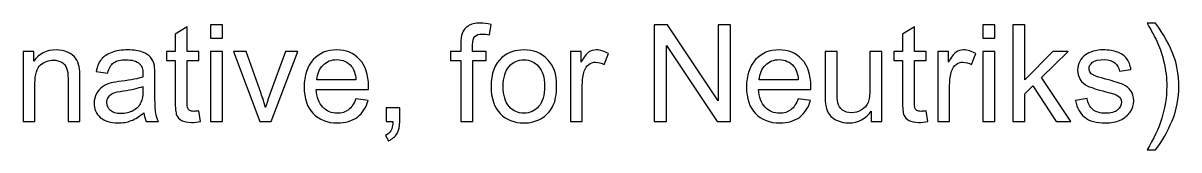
# Model space of a CAD drawing. Header units: millimetres. Extents: x 198 to 2216, y -826 to 151.
# Drawn here: x 1576.8 to 1794.4, y -65 to -41.2 of the extents above; entities that cross this region are included whole.
import ezdxf

# ---------------------------------------------------------------- set-up
doc = ezdxf.new("R2010")
doc.units = ezdxf.units.MM
doc.header["$MEASUREMENT"] = 0
doc.layers.add('Layer 1', color=7, linetype='Continuous')

msp = doc.modelspace()

# ---------------------------------------------------------------- linework, layer by layer
at = {"layer": 'Layer 1', "color": 250}
for points, knots in [([(1659.1965, -59.6979), (1659.1965, -59.6979), (1659.1965, -48.2425), (1659.1965, -48.2425), (1659.1965, -48.2425), (1657.2153, -48.2425), (1657.2153, -48.2425), (1657.2153, -48.2425), (1657.2153, -46.5153), (1657.2153, -46.5153), (1657.2153, -46.5153), (1659.1965, -46.5153), (1659.1965, -46.5153), (1659.1965, -46.5153), (1659.1965, -45.1183), (1659.1965, -45.1183), (1659.1965, -44.2335), (1659.2727, -43.5774), (1659.4293, -43.1498), (1659.6452, -42.5741), (1660.0178, -42.1042), (1660.5596, -41.7443), (1661.0973, -41.3845), (1661.855, -41.2067), (1662.8287, -41.2067), (1663.4595, -41.2067), (1664.1537, -41.2829), (1664.9157, -41.4311), (1664.9157, -41.4311), (1664.5813, -43.3869), (1664.5813, -43.3869), (1664.1156, -43.3064), (1663.6796, -43.2641), (1663.2647, -43.2641), (1662.5874, -43.2641), (1662.109, -43.408), (1661.8254, -43.6959), (1661.546, -43.9838), (1661.4063, -44.5214), (1661.4063, -45.3088), (1661.4063, -45.3088), (1661.4063, -46.5153), (1661.4063, -46.5153), (1661.4063, -46.5153), (1663.9717, -46.5153), (1663.9717, -46.5153), (1663.9717, -46.5153), (1663.9717, -48.2425), (1663.9717, -48.2425), (1663.9717, -48.2425), (1661.4317, -48.2425), (1661.4317, -48.2425), (1661.4317, -48.2425), (1661.4317, -59.6979), (1661.4317, -59.6979), (1661.4317, -59.6979), (1659.1965, -59.6979), (1659.1965, -59.6979)], [0, 0, 0, 0, 0.05263158, 0.05263158, 0.05263158, 0.10526316, 0.10526316, 0.10526316, 0.15789474, 0.15789474, 0.15789474, 0.21052632, 0.21052632, 0.21052632, 0.26315789, 0.26315789, 0.26315789, 0.31578947, 0.31578947, 0.31578947, 0.36842105, 0.36842105, 0.36842105, 0.42105263, 0.42105263, 0.42105263, 0.47368421, 0.47368421, 0.47368421, 0.52631579, 0.52631579, 0.52631579, 0.57894737, 0.57894737, 0.57894737, 0.63157895, 0.63157895, 0.63157895, 0.68421053, 0.68421053, 0.68421053, 0.73684211, 0.73684211, 0.73684211, 0.78947368, 0.78947368, 0.78947368, 0.84210526, 0.84210526, 0.84210526, 0.89473684, 0.89473684, 0.89473684, 0.94736842, 0.94736842, 0.94736842, 1, 1, 1, 1]), ([(1789.9895, -65.0319), (1789.9895, -65.0319), (1788.3893, -65.0319), (1788.3893, -65.0319), (1790.8616, -61.0653), (1792.0977, -57.0944), (1792.0977, -53.1193), (1792.0977, -51.5657), (1791.9199, -50.0247), (1791.5643, -48.4965), (1791.2849, -47.2561), (1790.8912, -46.0666), (1790.3874, -44.9236), (1790.0657, -44.1827), (1789.3968, -42.9424), (1788.3893, -41.2067), (1788.3893, -41.2067), (1789.9895, -41.2067), (1789.9895, -41.2067), (1791.5389, -43.281), (1792.6861, -45.3638), (1793.4312, -47.4551), (1794.0662, -49.2543), (1794.3837, -51.1381), (1794.3837, -53.1066), (1794.3837, -55.3376), (1793.9561, -57.4966), (1793.101, -59.5794), (1792.2501, -61.6622), (1791.2129, -63.4783), (1789.9895, -65.0319)], [0, 0, 0, 0, 0.1, 0.1, 0.1, 0.2, 0.2, 0.2, 0.3, 0.3, 0.3, 0.4, 0.4, 0.4, 0.5, 0.5, 0.5, 0.6, 0.6, 0.6, 0.7, 0.7, 0.7, 0.8, 0.8, 0.8, 0.9, 0.9, 0.9, 1, 1, 1, 1]), ([(1609.8739, -57.704), (1609.8739, -57.704), (1610.1787, -59.6767), (1610.1787, -59.6767), (1609.5522, -59.808), (1608.9891, -59.8757), (1608.4981, -59.8757), (1607.6895, -59.8757), (1607.063, -59.7487), (1606.6142, -59.4905), (1606.1697, -59.2322), (1605.8565, -58.8978), (1605.6744, -58.4787), (1605.4924, -58.0596), (1605.4035, -57.1791), (1605.4035, -55.8371), (1605.4035, -55.8371), (1605.4035, -48.2425), (1605.4035, -48.2425), (1605.4035, -48.2425), (1603.7525, -48.2425), (1603.7525, -48.2425), (1603.7525, -48.2425), (1603.7525, -46.5153), (1603.7525, -46.5153), (1603.7525, -46.5153), (1605.4035, -46.5153), (1605.4035, -46.5153), (1605.4035, -46.5153), (1605.4035, -43.2556), (1605.4035, -43.2556), (1605.4035, -43.2556), (1607.6387, -41.9137), (1607.6387, -41.9137), (1607.6387, -41.9137), (1607.6387, -46.5153), (1607.6387, -46.5153), (1607.6387, -46.5153), (1609.8739, -46.5153), (1609.8739, -46.5153), (1609.8739, -46.5153), (1609.8739, -48.2425), (1609.8739, -48.2425), (1609.8739, -48.2425), (1607.6387, -48.2425), (1607.6387, -48.2425), (1607.6387, -48.2425), (1607.6387, -55.9641), (1607.6387, -55.9641), (1607.6387, -56.6033), (1607.6768, -57.014), (1607.7572, -57.196), (1607.8334, -57.378), (1607.9604, -57.522), (1608.1382, -57.632), (1608.316, -57.7379), (1608.57, -57.7929), (1608.9002, -57.7929), (1609.1458, -57.7929), (1609.4717, -57.7633), (1609.8739, -57.704)], [0, 0, 0, 0, 0.05, 0.05, 0.05, 0.1, 0.1, 0.1, 0.15, 0.15, 0.15, 0.2, 0.2, 0.2, 0.25, 0.25, 0.25, 0.3, 0.3, 0.3, 0.35, 0.35, 0.35, 0.4, 0.4, 0.4, 0.45, 0.45, 0.45, 0.5, 0.5, 0.5, 0.55, 0.55, 0.55, 0.6, 0.6, 0.6, 0.65, 0.65, 0.65, 0.7, 0.7, 0.7, 0.75, 0.75, 0.75, 0.8, 0.8, 0.8, 0.85, 0.85, 0.85, 0.9, 0.9, 0.9, 0.95, 0.95, 0.95, 1, 1, 1, 1]), ([(1612.0795, -44.0515), (1612.0795, -44.0515), (1612.0795, -41.5115), (1612.0795, -41.5115), (1612.0795, -41.5115), (1614.3147, -41.5115), (1614.3147, -41.5115), (1614.3147, -41.5115), (1614.3147, -44.0515), (1614.3147, -44.0515), (1614.3147, -44.0515), (1612.0795, -44.0515), (1612.0795, -44.0515)], [0, 0, 0, 0, 0.25, 0.25, 0.25, 0.5, 0.5, 0.5, 0.75, 0.75, 0.75, 1, 1, 1, 1]), ([(1695.6159, -59.6979), (1695.6159, -59.6979), (1695.6159, -41.5115), (1695.6159, -41.5115), (1695.6159, -41.5115), (1698.0882, -41.5115), (1698.0882, -41.5115), (1698.0882, -41.5115), (1707.6301, -55.7863), (1707.6301, -55.7863), (1707.6301, -55.7863), (1707.6301, -41.5115), (1707.6301, -41.5115), (1707.6301, -41.5115), (1709.9415, -41.5115), (1709.9415, -41.5115), (1709.9415, -41.5115), (1709.9415, -59.6979), (1709.9415, -59.6979), (1709.9415, -59.6979), (1707.4692, -59.6979), (1707.4692, -59.6979), (1707.4692, -59.6979), (1697.9273, -45.4231), (1697.9273, -45.4231), (1697.9273, -45.4231), (1697.9273, -59.6979), (1697.9273, -59.6979), (1697.9273, -59.6979), (1695.6159, -59.6979), (1695.6159, -59.6979)], [0, 0, 0, 0, 0.1, 0.1, 0.1, 0.2, 0.2, 0.2, 0.3, 0.3, 0.3, 0.4, 0.4, 0.4, 0.5, 0.5, 0.5, 0.6, 0.6, 0.6, 0.7, 0.7, 0.7, 0.8, 0.8, 0.8, 0.9, 0.9, 0.9, 1, 1, 1, 1]), ([(1746.8095, -57.704), (1746.8095, -57.704), (1747.1143, -59.6767), (1747.1143, -59.6767), (1746.4878, -59.808), (1745.9247, -59.8757), (1745.4337, -59.8757), (1744.6251, -59.8757), (1743.9986, -59.7487), (1743.5498, -59.4905), (1743.1053, -59.2322), (1742.7921, -58.8978), (1742.61, -58.4787), (1742.428, -58.0596), (1742.3391, -57.1791), (1742.3391, -55.8371), (1742.3391, -55.8371), (1742.3391, -48.2425), (1742.3391, -48.2425), (1742.3391, -48.2425), (1740.6881, -48.2425), (1740.6881, -48.2425), (1740.6881, -48.2425), (1740.6881, -46.5153), (1740.6881, -46.5153), (1740.6881, -46.5153), (1742.3391, -46.5153), (1742.3391, -46.5153), (1742.3391, -46.5153), (1742.3391, -43.2556), (1742.3391, -43.2556), (1742.3391, -43.2556), (1744.5743, -41.9137), (1744.5743, -41.9137), (1744.5743, -41.9137), (1744.5743, -46.5153), (1744.5743, -46.5153), (1744.5743, -46.5153), (1746.8095, -46.5153), (1746.8095, -46.5153), (1746.8095, -46.5153), (1746.8095, -48.2425), (1746.8095, -48.2425), (1746.8095, -48.2425), (1744.5743, -48.2425), (1744.5743, -48.2425), (1744.5743, -48.2425), (1744.5743, -55.9641), (1744.5743, -55.9641), (1744.5743, -56.6033), (1744.6124, -57.014), (1744.6928, -57.196), (1744.769, -57.378), (1744.896, -57.522), (1745.0738, -57.632), (1745.2516, -57.7379), (1745.5056, -57.7929), (1745.8358, -57.7929), (1746.0814, -57.7929), (1746.4073, -57.7633), (1746.8095, -57.704)], [0, 0, 0, 0, 0.05, 0.05, 0.05, 0.1, 0.1, 0.1, 0.15, 0.15, 0.15, 0.2, 0.2, 0.2, 0.25, 0.25, 0.25, 0.3, 0.3, 0.3, 0.35, 0.35, 0.35, 0.4, 0.4, 0.4, 0.45, 0.45, 0.45, 0.5, 0.5, 0.5, 0.55, 0.55, 0.55, 0.6, 0.6, 0.6, 0.65, 0.65, 0.65, 0.7, 0.7, 0.7, 0.75, 0.75, 0.75, 0.8, 0.8, 0.8, 0.85, 0.85, 0.85, 0.9, 0.9, 0.9, 0.95, 0.95, 0.95, 1, 1, 1, 1]), ([(1757.4733, -44.0515), (1757.4733, -44.0515), (1757.4733, -41.5115), (1757.4733, -41.5115), (1757.4733, -41.5115), (1759.7085, -41.5115), (1759.7085, -41.5115), (1759.7085, -41.5115), (1759.7085, -44.0515), (1759.7085, -44.0515), (1759.7085, -44.0515), (1757.4733, -44.0515), (1757.4733, -44.0515)], [0, 0, 0, 0, 0.25, 0.25, 0.25, 0.5, 0.5, 0.5, 0.75, 0.75, 0.75, 1, 1, 1, 1]), ([(1763.1248, -59.6979), (1763.1248, -59.6979), (1763.1248, -41.5115), (1763.1248, -41.5115), (1763.1248, -41.5115), (1765.36, -41.5115), (1765.36, -41.5115), (1765.36, -41.5115), (1765.36, -51.8705), (1765.36, -51.8705), (1765.36, -51.8705), (1770.6432, -46.5153), (1770.6432, -46.5153), (1770.6432, -46.5153), (1773.5303, -46.5153), (1773.5303, -46.5153), (1773.5303, -46.5153), (1768.5011, -51.4133), (1768.5011, -51.4133), (1768.5011, -51.4133), (1774.0383, -59.6979), (1774.0383, -59.6979), (1774.0383, -59.6979), (1771.2866, -59.6979), (1771.2866, -59.6979), (1771.2866, -59.6979), (1766.9094, -52.9627), (1766.9094, -52.9627), (1766.9094, -52.9627), (1765.36, -54.4697), (1765.36, -54.4697), (1765.36, -54.4697), (1765.36, -59.6979), (1765.36, -59.6979), (1765.36, -59.6979), (1763.1248, -59.6979), (1763.1248, -59.6979)], [0, 0, 0, 0, 0.08333333, 0.08333333, 0.08333333, 0.16666667, 0.16666667, 0.16666667, 0.25, 0.25, 0.25, 0.33333333, 0.33333333, 0.33333333, 0.41666667, 0.41666667, 0.41666667, 0.5, 0.5, 0.5, 0.58333333, 0.58333333, 0.58333333, 0.66666667, 0.66666667, 0.66666667, 0.75, 0.75, 0.75, 0.83333333, 0.83333333, 0.83333333, 0.91666667, 0.91666667, 0.91666667, 1, 1, 1, 1]), ([(1576.7693, -59.6979), (1576.7693, -59.6979), (1576.7693, -46.5153), (1576.7693, -46.5153), (1576.7693, -46.5153), (1578.7759, -46.5153), (1578.7759, -46.5153), (1578.7759, -46.5153), (1578.7759, -48.3864), (1578.7759, -48.3864), (1579.7411, -46.9513), (1581.1381, -46.2359), (1582.9627, -46.2359), (1583.7585, -46.2359), (1584.4867, -46.3798), (1585.1513, -46.6635), (1585.8159, -46.9471), (1586.3155, -47.3239), (1586.6457, -47.7853), (1586.9759, -48.2467), (1587.2087, -48.7971), (1587.3399, -49.4321), (1587.4204, -49.8469), (1587.4627, -50.5708), (1587.4627, -51.6038), (1587.4627, -51.6038), (1587.4627, -59.6979), (1587.4627, -59.6979), (1587.4627, -59.6979), (1585.2275, -59.6979), (1585.2275, -59.6979), (1585.2275, -59.6979), (1585.2275, -51.6884), (1585.2275, -51.6884), (1585.2275, -50.7783), (1585.1428, -50.0967), (1584.9693, -49.648), (1584.7957, -49.1992), (1584.4867, -48.8394), (1584.0464, -48.5685), (1583.6061, -48.3018), (1583.0854, -48.1663), (1582.4928, -48.1663), (1581.5445, -48.1663), (1580.7275, -48.4669), (1580.0374, -49.0722), (1579.3474, -49.6734), (1579.0045, -50.8206), (1579.0045, -52.5055), (1579.0045, -52.5055), (1579.0045, -59.6979), (1579.0045, -59.6979), (1579.0045, -59.6979), (1576.7693, -59.6979), (1576.7693, -59.6979)], [0, 0, 0, 0, 0.05555556, 0.05555556, 0.05555556, 0.11111111, 0.11111111, 0.11111111, 0.16666667, 0.16666667, 0.16666667, 0.22222222, 0.22222222, 0.22222222, 0.27777778, 0.27777778, 0.27777778, 0.33333333, 0.33333333, 0.33333333, 0.38888889, 0.38888889, 0.38888889, 0.44444444, 0.44444444, 0.44444444, 0.5, 0.5, 0.5, 0.55555556, 0.55555556, 0.55555556, 0.61111111, 0.61111111, 0.61111111, 0.66666667, 0.66666667, 0.66666667, 0.72222222, 0.72222222, 0.72222222, 0.77777778, 0.77777778, 0.77777778, 0.83333333, 0.83333333, 0.83333333, 0.88888889, 0.88888889, 0.88888889, 0.94444444, 0.94444444, 0.94444444, 1, 1, 1, 1]), ([(1599.5065, -58.0469), (1598.6768, -58.7539), (1597.8767, -59.2492), (1597.1104, -59.5413), (1596.3442, -59.8334), (1595.5229, -59.9773), (1594.6424, -59.9773), (1593.1946, -59.9773), (1592.0812, -59.6259), (1591.3023, -58.919), (1590.5234, -58.2162), (1590.1339, -57.3145), (1590.1339, -56.2181), (1590.1339, -55.5746), (1590.2821, -54.9862), (1590.5742, -54.4528), (1590.8705, -53.9194), (1591.2557, -53.4961), (1591.7299, -53.1743), (1592.2082, -52.8526), (1592.7416, -52.6071), (1593.3385, -52.442), (1593.7788, -52.3277), (1594.4434, -52.2176), (1595.3282, -52.1075), (1597.1316, -51.8959), (1598.4651, -51.6376), (1599.316, -51.3413), (1599.3245, -51.0365), (1599.3287, -50.8418), (1599.3287, -50.7613), (1599.3287, -49.8554), (1599.117, -49.2162), (1598.6937, -48.8436), (1598.1222, -48.3399), (1597.2713, -48.0901), (1596.1452, -48.0901), (1595.0911, -48.0901), (1594.3122, -48.2764), (1593.8127, -48.6447), (1593.3089, -49.013), (1592.9406, -49.6649), (1592.6993, -50.6047), (1592.6993, -50.6047), (1590.5149, -50.2999), (1590.5149, -50.2999), (1590.7139, -49.3643), (1591.0398, -48.6066), (1591.497, -48.0308), (1591.9542, -47.4551), (1592.6146, -47.0148), (1593.4782, -46.7016), (1594.3376, -46.3925), (1595.3409, -46.2359), (1596.4754, -46.2359), (1597.6015, -46.2359), (1598.5201, -46.3671), (1599.2271, -46.6338), (1599.9298, -46.9005), (1600.4505, -47.2307), (1600.7807, -47.6329), (1601.1109, -48.0351), (1601.3438, -48.5431), (1601.4792, -49.1569), (1601.5512, -49.5379), (1601.5893, -50.2237), (1601.5893, -51.2101), (1601.5893, -51.2101), (1601.5893, -54.1734), (1601.5893, -54.1734), (1601.5893, -56.2435), (1601.6359, -57.5516), (1601.729, -58.1062), (1601.8179, -58.6607), (1602.0042, -59.1899), (1602.2751, -59.6979), (1602.2751, -59.6979), (1599.9383, -59.6979), (1599.9383, -59.6979), (1599.7139, -59.228), (1599.57, -58.6777), (1599.5065, -58.0469)], [0, 0, 0, 0, 0.03703704, 0.03703704, 0.03703704, 0.07407407, 0.07407407, 0.07407407, 0.11111111, 0.11111111, 0.11111111, 0.14814815, 0.14814815, 0.14814815, 0.18518519, 0.18518519, 0.18518519, 0.22222222, 0.22222222, 0.22222222, 0.25925926, 0.25925926, 0.25925926, 0.2962963, 0.2962963, 0.2962963, 0.33333333, 0.33333333, 0.33333333, 0.37037037, 0.37037037, 0.37037037, 0.40740741, 0.40740741, 0.40740741, 0.44444444, 0.44444444, 0.44444444, 0.48148148, 0.48148148, 0.48148148, 0.51851852, 0.51851852, 0.51851852, 0.55555556, 0.55555556, 0.55555556, 0.59259259, 0.59259259, 0.59259259, 0.62962963, 0.62962963, 0.62962963, 0.66666667, 0.66666667, 0.66666667, 0.7037037, 0.7037037, 0.7037037, 0.74074074, 0.74074074, 0.74074074, 0.77777778, 0.77777778, 0.77777778, 0.81481481, 0.81481481, 0.81481481, 0.85185185, 0.85185185, 0.85185185, 0.88888889, 0.88888889, 0.88888889, 0.92592593, 0.92592593, 0.92592593, 0.96296296, 0.96296296, 0.96296296, 1, 1, 1, 1]), ([(1612.0795, -59.6979), (1612.0795, -59.6979), (1612.0795, -46.5153), (1612.0795, -46.5153), (1612.0795, -46.5153), (1614.3147, -46.5153), (1614.3147, -46.5153), (1614.3147, -46.5153), (1614.3147, -59.6979), (1614.3147, -59.6979), (1614.3147, -59.6979), (1612.0795, -59.6979), (1612.0795, -59.6979)], [0, 0, 0, 0, 0.25, 0.25, 0.25, 0.5, 0.5, 0.5, 0.75, 0.75, 0.75, 1, 1, 1, 1]), ([(1621.3251, -59.6979), (1621.3251, -59.6979), (1616.3509, -46.5153), (1616.3509, -46.5153), (1616.3509, -46.5153), (1618.7427, -46.5153), (1618.7427, -46.5153), (1618.7427, -46.5153), (1621.5621, -54.4105), (1621.5621, -54.4105), (1621.8669, -55.2614), (1622.1506, -56.1461), (1622.4088, -57.0648), (1622.6078, -56.3705), (1622.8829, -55.5365), (1623.2428, -54.5586), (1623.2428, -54.5586), (1626.1722, -46.5153), (1626.1722, -46.5153), (1626.1722, -46.5153), (1628.4667, -46.5153), (1628.4667, -46.5153), (1628.4667, -46.5153), (1623.4756, -59.6979), (1623.4756, -59.6979), (1623.4756, -59.6979), (1621.3251, -59.6979), (1621.3251, -59.6979)], [0, 0, 0, 0, 0.11111111, 0.11111111, 0.11111111, 0.22222222, 0.22222222, 0.22222222, 0.33333333, 0.33333333, 0.33333333, 0.44444444, 0.44444444, 0.44444444, 0.55555556, 0.55555556, 0.55555556, 0.66666667, 0.66666667, 0.66666667, 0.77777778, 0.77777778, 0.77777778, 0.88888889, 0.88888889, 0.88888889, 1, 1, 1, 1]), ([(1639.4141, -55.4307), (1639.4141, -55.4307), (1641.7255, -55.7355), (1641.7255, -55.7355), (1641.3657, -57.0775), (1640.6926, -58.1231), (1639.7104, -58.8639), (1638.7283, -59.6048), (1637.4752, -59.9773), (1635.947, -59.9773), (1634.0251, -59.9773), (1632.5011, -59.3846), (1631.375, -58.1993), (1630.2489, -57.0182), (1629.6859, -55.3545), (1629.6859, -53.2167), (1629.6859, -51.0069), (1630.2532, -49.2881), (1631.3919, -48.0689), (1632.5307, -46.8455), (1634.0081, -46.2359), (1635.8242, -46.2359), (1637.5811, -46.2359), (1639.0162, -46.8328), (1640.1295, -48.0308), (1641.2429, -49.2289), (1641.8017, -50.9137), (1641.8017, -53.0854), (1641.8017, -53.2167), (1641.7975, -53.4156), (1641.789, -53.6781), (1641.789, -53.6781), (1631.9719, -53.6781), (1631.9719, -53.6781), (1632.0566, -55.1217), (1632.463, -56.2308), (1633.1996, -56.997), (1633.9319, -57.7633), (1634.8506, -58.1485), (1635.947, -58.1485), (1636.764, -58.1485), (1637.4625, -57.9326), (1638.0383, -57.5008), (1638.6182, -57.069), (1639.0754, -56.379), (1639.4141, -55.4307)], [0, 0, 0, 0, 0.06666667, 0.06666667, 0.06666667, 0.13333333, 0.13333333, 0.13333333, 0.2, 0.2, 0.2, 0.26666667, 0.26666667, 0.26666667, 0.33333333, 0.33333333, 0.33333333, 0.4, 0.4, 0.4, 0.46666667, 0.46666667, 0.46666667, 0.53333333, 0.53333333, 0.53333333, 0.6, 0.6, 0.6, 0.66666667, 0.66666667, 0.66666667, 0.73333333, 0.73333333, 0.73333333, 0.8, 0.8, 0.8, 0.86666667, 0.86666667, 0.86666667, 0.93333333, 0.93333333, 0.93333333, 1, 1, 1, 1]), ([(1664.8819, -53.1066), (1664.8819, -50.6724), (1665.5592, -48.869), (1666.9181, -47.6964), (1668.0484, -46.7227), (1669.4327, -46.2359), (1671.0626, -46.2359), (1672.8702, -46.2359), (1674.3519, -46.8286), (1675.5033, -48.0139), (1676.6506, -49.195), (1677.2263, -50.8333), (1677.2263, -52.9203), (1677.2263, -54.6137), (1676.9723, -55.9429), (1676.4643, -56.9124), (1675.9563, -57.8818), (1675.2155, -58.6353), (1674.2418, -59.173), (1673.2724, -59.7106), (1672.2098, -59.9773), (1671.0626, -59.9773), (1669.2168, -59.9773), (1667.7267, -59.3889), (1666.5879, -58.2078), (1665.4492, -57.0267), (1664.8819, -55.3249), (1664.8819, -53.1066)], [0, 0, 0, 0, 0.11111111, 0.11111111, 0.11111111, 0.22222222, 0.22222222, 0.22222222, 0.33333333, 0.33333333, 0.33333333, 0.44444444, 0.44444444, 0.44444444, 0.55555556, 0.55555556, 0.55555556, 0.66666667, 0.66666667, 0.66666667, 0.77777778, 0.77777778, 0.77777778, 0.88888889, 0.88888889, 0.88888889, 1, 1, 1, 1]), ([(1679.8213, -59.6979), (1679.8213, -59.6979), (1679.8213, -46.5153), (1679.8213, -46.5153), (1679.8213, -46.5153), (1681.8279, -46.5153), (1681.8279, -46.5153), (1681.8279, -46.5153), (1681.8279, -48.5346), (1681.8279, -48.5346), (1682.3401, -47.599), (1682.8143, -46.981), (1683.2503, -46.6846), (1683.6863, -46.3841), (1684.1647, -46.2359), (1684.6854, -46.2359), (1685.4389, -46.2359), (1686.2052, -46.473), (1686.9841, -46.9429), (1686.9841, -46.9429), (1686.1882, -49.0045), (1686.1882, -49.0045), (1685.6464, -48.6997), (1685.1045, -48.5473), (1684.5626, -48.5473), (1684.0758, -48.5473), (1683.6398, -48.6955), (1683.2545, -48.9876), (1682.8693, -49.2797), (1682.5941, -49.6861), (1682.429, -50.2068), (1682.1793, -50.9984), (1682.0565, -51.8662), (1682.0565, -52.8103), (1682.0565, -52.8103), (1682.0565, -59.6979), (1682.0565, -59.6979), (1682.0565, -59.6979), (1679.8213, -59.6979), (1679.8213, -59.6979)], [0, 0, 0, 0, 0.07692308, 0.07692308, 0.07692308, 0.15384615, 0.15384615, 0.15384615, 0.23076923, 0.23076923, 0.23076923, 0.30769231, 0.30769231, 0.30769231, 0.38461538, 0.38461538, 0.38461538, 0.46153846, 0.46153846, 0.46153846, 0.53846154, 0.53846154, 0.53846154, 0.61538462, 0.61538462, 0.61538462, 0.69230769, 0.69230769, 0.69230769, 0.76923077, 0.76923077, 0.76923077, 0.84615385, 0.84615385, 0.84615385, 0.92307692, 0.92307692, 0.92307692, 1, 1, 1, 1]), ([(1722.6965, -55.4307), (1722.6965, -55.4307), (1725.0079, -55.7355), (1725.0079, -55.7355), (1724.6481, -57.0775), (1723.975, -58.1231), (1722.9928, -58.8639), (1722.0107, -59.6048), (1720.7576, -59.9773), (1719.2294, -59.9773), (1717.3075, -59.9773), (1715.7835, -59.3846), (1714.6574, -58.1993), (1713.5313, -57.0182), (1712.9683, -55.3545), (1712.9683, -53.2167), (1712.9683, -51.0069), (1713.5356, -49.2881), (1714.6743, -48.0689), (1715.8131, -46.8455), (1717.2905, -46.2359), (1719.1066, -46.2359), (1720.8635, -46.2359), (1722.2986, -46.8328), (1723.4119, -48.0308), (1724.5253, -49.2289), (1725.0841, -50.9137), (1725.0841, -53.0854), (1725.0841, -53.2167), (1725.0799, -53.4156), (1725.0714, -53.6781), (1725.0714, -53.6781), (1715.2543, -53.6781), (1715.2543, -53.6781), (1715.339, -55.1217), (1715.7454, -56.2308), (1716.482, -56.997), (1717.2143, -57.7633), (1718.133, -58.1485), (1719.2294, -58.1485), (1720.0464, -58.1485), (1720.7449, -57.9326), (1721.3207, -57.5008), (1721.9006, -57.069), (1722.3578, -56.379), (1722.6965, -55.4307)], [0, 0, 0, 0, 0.06666667, 0.06666667, 0.06666667, 0.13333333, 0.13333333, 0.13333333, 0.2, 0.2, 0.2, 0.26666667, 0.26666667, 0.26666667, 0.33333333, 0.33333333, 0.33333333, 0.4, 0.4, 0.4, 0.46666667, 0.46666667, 0.46666667, 0.53333333, 0.53333333, 0.53333333, 0.6, 0.6, 0.6, 0.66666667, 0.66666667, 0.66666667, 0.73333333, 0.73333333, 0.73333333, 0.8, 0.8, 0.8, 0.86666667, 0.86666667, 0.86666667, 0.93333333, 0.93333333, 0.93333333, 1, 1, 1, 1]), ([(1736.4421, -59.6979), (1736.4421, -59.6979), (1736.4421, -57.7379), (1736.4421, -57.7379), (1735.4176, -59.2322), (1734.0291, -59.9773), (1732.2723, -59.9773), (1731.4976, -59.9773), (1730.7737, -59.8291), (1730.1006, -59.5328), (1729.4275, -59.2322), (1728.9279, -58.8597), (1728.602, -58.411), (1728.276, -57.958), (1728.0474, -57.4077), (1727.9162, -56.7557), (1727.8273, -56.3155), (1727.7807, -55.6212), (1727.7807, -54.6729), (1727.7807, -54.6729), (1727.7807, -46.5153), (1727.7807, -46.5153), (1727.7807, -46.5153), (1730.0159, -46.5153), (1730.0159, -46.5153), (1730.0159, -46.5153), (1730.0159, -53.8093), (1730.0159, -53.8093), (1730.0159, -54.9735), (1730.0625, -55.7609), (1730.1514, -56.1631), (1730.2911, -56.7515), (1730.5874, -57.2087), (1731.0446, -57.5431), (1731.4976, -57.8776), (1732.0564, -58.0469), (1732.7252, -58.0469), (1733.3941, -58.0469), (1734.0206, -57.8776), (1734.6048, -57.5347), (1735.189, -57.1918), (1735.6039, -56.7219), (1735.8494, -56.1334), (1736.0907, -55.545), (1736.2135, -54.6856), (1736.2135, -53.5638), (1736.2135, -53.5638), (1736.2135, -46.5153), (1736.2135, -46.5153), (1736.2135, -46.5153), (1738.4487, -46.5153), (1738.4487, -46.5153), (1738.4487, -46.5153), (1738.4487, -59.6979), (1738.4487, -59.6979), (1738.4487, -59.6979), (1736.4421, -59.6979), (1736.4421, -59.6979)], [0, 0, 0, 0, 0.05263158, 0.05263158, 0.05263158, 0.10526316, 0.10526316, 0.10526316, 0.15789474, 0.15789474, 0.15789474, 0.21052632, 0.21052632, 0.21052632, 0.26315789, 0.26315789, 0.26315789, 0.31578947, 0.31578947, 0.31578947, 0.36842105, 0.36842105, 0.36842105, 0.42105263, 0.42105263, 0.42105263, 0.47368421, 0.47368421, 0.47368421, 0.52631579, 0.52631579, 0.52631579, 0.57894737, 0.57894737, 0.57894737, 0.63157895, 0.63157895, 0.63157895, 0.68421053, 0.68421053, 0.68421053, 0.73684211, 0.73684211, 0.73684211, 0.78947368, 0.78947368, 0.78947368, 0.84210526, 0.84210526, 0.84210526, 0.89473684, 0.89473684, 0.89473684, 0.94736842, 0.94736842, 0.94736842, 1, 1, 1, 1]), ([(1748.9897, -59.6979), (1748.9897, -59.6979), (1748.9897, -46.5153), (1748.9897, -46.5153), (1748.9897, -46.5153), (1750.9963, -46.5153), (1750.9963, -46.5153), (1750.9963, -46.5153), (1750.9963, -48.5346), (1750.9963, -48.5346), (1751.5085, -47.599), (1751.9827, -46.981), (1752.4187, -46.6846), (1752.8547, -46.3841), (1753.3331, -46.2359), (1753.8538, -46.2359), (1754.6073, -46.2359), (1755.3736, -46.473), (1756.1525, -46.9429), (1756.1525, -46.9429), (1755.3566, -49.0045), (1755.3566, -49.0045), (1754.8148, -48.6997), (1754.2729, -48.5473), (1753.731, -48.5473), (1753.2442, -48.5473), (1752.8082, -48.6955), (1752.4229, -48.9876), (1752.0377, -49.2797), (1751.7625, -49.6861), (1751.5974, -50.2068), (1751.3477, -50.9984), (1751.2249, -51.8662), (1751.2249, -52.8103), (1751.2249, -52.8103), (1751.2249, -59.6979), (1751.2249, -59.6979), (1751.2249, -59.6979), (1748.9897, -59.6979), (1748.9897, -59.6979)], [0, 0, 0, 0, 0.07692308, 0.07692308, 0.07692308, 0.15384615, 0.15384615, 0.15384615, 0.23076923, 0.23076923, 0.23076923, 0.30769231, 0.30769231, 0.30769231, 0.38461538, 0.38461538, 0.38461538, 0.46153846, 0.46153846, 0.46153846, 0.53846154, 0.53846154, 0.53846154, 0.61538462, 0.61538462, 0.61538462, 0.69230769, 0.69230769, 0.69230769, 0.76923077, 0.76923077, 0.76923077, 0.84615385, 0.84615385, 0.84615385, 0.92307692, 0.92307692, 0.92307692, 1, 1, 1, 1]), ([(1757.4733, -59.6979), (1757.4733, -59.6979), (1757.4733, -46.5153), (1757.4733, -46.5153), (1757.4733, -46.5153), (1759.7085, -46.5153), (1759.7085, -46.5153), (1759.7085, -46.5153), (1759.7085, -59.6979), (1759.7085, -59.6979), (1759.7085, -59.6979), (1757.4733, -59.6979), (1757.4733, -59.6979)], [0, 0, 0, 0, 0.25, 0.25, 0.25, 0.5, 0.5, 0.5, 0.75, 0.75, 0.75, 1, 1, 1, 1]), ([(1774.9273, -55.7609), (1774.9273, -55.7609), (1777.1371, -55.4053), (1777.1371, -55.4053), (1777.2599, -56.2901), (1777.607, -56.9674), (1778.1743, -57.4415), (1778.7415, -57.9114), (1779.5374, -58.1485), (1780.5534, -58.1485), (1781.5821, -58.1485), (1782.3441, -57.9411), (1782.8436, -57.522), (1783.3389, -57.1071), (1783.5887, -56.616), (1783.5887, -56.053), (1783.5887, -55.5492), (1783.3643, -55.1513), (1782.9198, -54.8634), (1782.6066, -54.6645), (1781.8446, -54.4147), (1780.6338, -54.1057), (1778.9998, -53.695), (1777.8695, -53.3394), (1777.2345, -53.0389), (1776.6037, -52.7341), (1776.1253, -52.3192), (1775.7994, -51.7858), (1775.4734, -51.2566), (1775.3083, -50.6682), (1775.3083, -50.0247), (1775.3083, -49.4363), (1775.4438, -48.8944), (1775.7105, -48.3949), (1775.9814, -47.8954), (1776.3455, -47.4805), (1776.8069, -47.1503), (1777.154, -46.8963), (1777.6282, -46.6804), (1778.2251, -46.5026), (1778.8262, -46.3248), (1779.4654, -46.2359), (1780.1512, -46.2359), (1781.1842, -46.2359), (1782.0901, -46.3841), (1782.869, -46.6846), (1783.6522, -46.981), (1784.2279, -47.3874), (1784.6005, -47.8954), (1784.9688, -48.4076), (1785.227, -49.0892), (1785.3667, -49.9443), (1785.3667, -49.9443), (1783.1823, -50.2491), (1783.1823, -50.2491), (1783.0849, -49.5633), (1782.7971, -49.0257), (1782.3229, -48.6404), (1781.8488, -48.2552), (1781.1799, -48.0647), (1780.3121, -48.0647), (1779.2919, -48.0647), (1778.5595, -48.234), (1778.1235, -48.5727), (1777.6874, -48.9114), (1777.4673, -49.3093), (1777.4673, -49.7623), (1777.4673, -50.0501), (1777.5562, -50.3126), (1777.7382, -50.5454), (1777.9203, -50.7825), (1778.2039, -50.9815), (1778.5934, -51.1381), (1778.8177, -51.2228), (1779.4697, -51.4133), (1780.5619, -51.7096), (1782.1367, -52.1287), (1783.2373, -52.4758), (1783.8639, -52.7425), (1784.4904, -53.0092), (1784.9815, -53.4029), (1785.3371, -53.9109), (1785.6969, -54.4232), (1785.8747, -55.0582), (1785.8747, -55.8202), (1785.8747, -56.561), (1785.6588, -57.2595), (1785.2228, -57.9157), (1784.7867, -58.5718), (1784.1602, -59.0798), (1783.3432, -59.4397), (1782.5219, -59.7995), (1781.5948, -59.9773), (1780.5619, -59.9773), (1778.8516, -59.9773), (1777.5435, -59.6217), (1776.646, -58.9147), (1775.7486, -58.2035), (1775.1771, -57.1537), (1774.9273, -55.7609)], [0, 0, 0, 0, 0.03030303, 0.03030303, 0.03030303, 0.06060606, 0.06060606, 0.06060606, 0.09090909, 0.09090909, 0.09090909, 0.12121212, 0.12121212, 0.12121212, 0.15151515, 0.15151515, 0.15151515, 0.18181818, 0.18181818, 0.18181818, 0.21212121, 0.21212121, 0.21212121, 0.24242424, 0.24242424, 0.24242424, 0.27272727, 0.27272727, 0.27272727, 0.3030303, 0.3030303, 0.3030303, 0.33333333, 0.33333333, 0.33333333, 0.36363636, 0.36363636, 0.36363636, 0.39393939, 0.39393939, 0.39393939, 0.42424242, 0.42424242, 0.42424242, 0.45454545, 0.45454545, 0.45454545, 0.48484848, 0.48484848, 0.48484848, 0.51515152, 0.51515152, 0.51515152, 0.54545455, 0.54545455, 0.54545455, 0.57575758, 0.57575758, 0.57575758, 0.60606061, 0.60606061, 0.60606061, 0.63636364, 0.63636364, 0.63636364, 0.66666667, 0.66666667, 0.66666667, 0.6969697, 0.6969697, 0.6969697, 0.72727273, 0.72727273, 0.72727273, 0.75757576, 0.75757576, 0.75757576, 0.78787879, 0.78787879, 0.78787879, 0.81818182, 0.81818182, 0.81818182, 0.84848485, 0.84848485, 0.84848485, 0.87878788, 0.87878788, 0.87878788, 0.90909091, 0.90909091, 0.90909091, 0.93939394, 0.93939394, 0.93939394, 0.96969697, 0.96969697, 0.96969697, 1, 1, 1, 1]), ([(1632.0989, -51.8493), (1632.0989, -51.8493), (1639.4395, -51.8493), (1639.4395, -51.8493), (1639.3421, -50.7402), (1639.0585, -49.9104), (1638.5971, -49.3559), (1637.8901, -48.4965), (1636.9672, -48.0647), (1635.8369, -48.0647), (1634.8125, -48.0647), (1633.9531, -48.4076), (1633.2546, -49.0934), (1632.5603, -49.7792), (1632.1751, -50.6978), (1632.0989, -51.8493)], [0, 0, 0, 0, 0.2, 0.2, 0.2, 0.4, 0.4, 0.4, 0.6, 0.6, 0.6, 0.8, 0.8, 0.8, 1, 1, 1, 1]), ([(1667.1679, -53.1108), (1667.1679, -54.7957), (1667.5362, -56.0572), (1668.2728, -56.8912), (1669.0136, -57.7294), (1669.9407, -58.1485), (1671.0626, -58.1485), (1672.1717, -58.1485), (1673.0946, -57.7294), (1673.8354, -56.887), (1674.572, -56.0445), (1674.9403, -54.7618), (1674.9403, -53.0389), (1674.9403, -51.4133), (1674.5678, -50.1814), (1673.8269, -49.3474), (1673.0861, -48.5092), (1672.1632, -48.0901), (1671.0626, -48.0901), (1669.9407, -48.0901), (1669.0136, -48.505), (1668.2728, -49.3389), (1667.5362, -50.1729), (1667.1679, -51.4302), (1667.1679, -53.1108)], [0, 0, 0, 0, 0.125, 0.125, 0.125, 0.25, 0.25, 0.25, 0.375, 0.375, 0.375, 0.5, 0.5, 0.5, 0.625, 0.625, 0.625, 0.75, 0.75, 0.75, 0.875, 0.875, 0.875, 1, 1, 1, 1]), ([(1715.3813, -51.8493), (1715.3813, -51.8493), (1722.7219, -51.8493), (1722.7219, -51.8493), (1722.6245, -50.7402), (1722.3409, -49.9104), (1721.8795, -49.3559), (1721.1725, -48.4965), (1720.2496, -48.0647), (1719.1193, -48.0647), (1718.0949, -48.0647), (1717.2355, -48.4076), (1716.537, -49.0934), (1715.8427, -49.7792), (1715.4575, -50.6978), (1715.3813, -51.8493)], [0, 0, 0, 0, 0.2, 0.2, 0.2, 0.4, 0.4, 0.4, 0.6, 0.6, 0.6, 0.8, 0.8, 0.8, 1, 1, 1, 1]), ([(1599.3287, -53.0939), (1598.5159, -53.4241), (1597.2967, -53.7035), (1595.6711, -53.9321), (1594.7482, -54.0633), (1594.0963, -54.2115), (1593.7153, -54.3766), (1593.3343, -54.5417), (1593.0422, -54.783), (1592.8348, -55.0963), (1592.6273, -55.4138), (1592.5215, -55.7651), (1592.5215, -56.1546), (1592.5215, -56.743), (1592.7459, -57.2383), (1593.1988, -57.632), (1593.6518, -58.0257), (1594.3122, -58.2247), (1595.18, -58.2247), (1596.0394, -58.2247), (1596.8056, -58.0384), (1597.4787, -57.6617), (1598.1476, -57.2891), (1598.6429, -56.7769), (1598.9562, -56.1292), (1599.1975, -55.6254), (1599.316, -54.8846), (1599.316, -53.9067), (1599.316, -53.9067), (1599.3287, -53.0939), (1599.3287, -53.0939)], [0, 0, 0, 0, 0.1, 0.1, 0.1, 0.2, 0.2, 0.2, 0.3, 0.3, 0.3, 0.4, 0.4, 0.4, 0.5, 0.5, 0.5, 0.6, 0.6, 0.6, 0.7, 0.7, 0.7, 0.8, 0.8, 0.8, 0.9, 0.9, 0.9, 1, 1, 1, 1]), ([(1645.1333, -59.6979), (1645.1333, -59.6979), (1645.1333, -57.1579), (1645.1333, -57.1579), (1645.1333, -57.1579), (1647.6733, -57.1579), (1647.6733, -57.1579), (1647.6733, -57.1579), (1647.6733, -59.6979), (1647.6733, -59.6979), (1647.6733, -60.6335), (1647.5082, -61.3912), (1647.1738, -61.967), (1646.8436, -62.5427), (1646.3144, -62.9914), (1645.5905, -63.3047), (1645.5905, -63.3047), (1644.9809, -62.3395), (1644.9809, -62.3395), (1645.455, -62.1321), (1645.8022, -61.8273), (1646.0223, -61.4293), (1646.2467, -61.0272), (1646.3737, -60.4514), (1646.3991, -59.6979), (1646.3991, -59.6979), (1645.1333, -59.6979), (1645.1333, -59.6979)], [0, 0, 0, 0, 0.11111111, 0.11111111, 0.11111111, 0.22222222, 0.22222222, 0.22222222, 0.33333333, 0.33333333, 0.33333333, 0.44444444, 0.44444444, 0.44444444, 0.55555556, 0.55555556, 0.55555556, 0.66666667, 0.66666667, 0.66666667, 0.77777778, 0.77777778, 0.77777778, 0.88888889, 0.88888889, 0.88888889, 1, 1, 1, 1])]:
    msp.add_open_spline(points, degree=3, knots=knots, dxfattribs=at)

doc.saveas('drawing.dxf')
